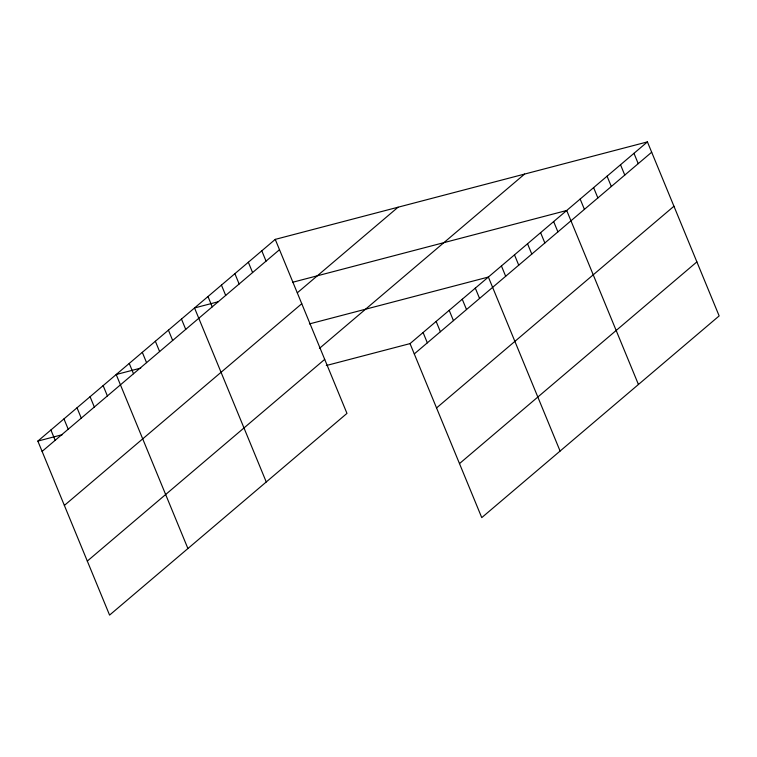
<?xml version="1.0" encoding="UTF-8"?>
<svg xmlns="http://www.w3.org/2000/svg" width="757" height="757" viewBox="0 0 757 757"><rect width="100%" height="100%" fill="white"/><g stroke="black" fill="none" stroke-linecap="round" stroke-linejoin="round"><path stroke-width="1.14" d="M275.245 239.382L346.971 413.388L109.576 615.1L37.85 441.085L275.245 239.382L647.424 141.9L719.15 315.915L481.755 517.618L410.029 343.612L647.424 141.9M42.099 451.409L279.503 249.696M297.331 292.798L398.068 207.21M64.364 505.43L301.769 303.718M319.416 348.409L524.61 174.063M87.31 561.079L324.706 359.376M414.278 353.926L651.682 152.214M436.543 407.947L673.948 206.235M459.49 463.596L696.885 261.894M217.978 301.816L194.53 307.957L266.256 481.972M292.789 282.229L566.709 210.484L638.435 384.49M140.755 368.091L116.19 374.526L187.916 548.541M309.433 323.911L488.369 277.043L560.095 451.058M37.85 441.085L62.415 434.66M326.286 365.536L410.029 343.612M633.978 153.33L638.227 163.644M620.522 164.761L624.771 175.075M607.067 176.192L611.325 186.506M593.62 187.622L597.869 197.937M580.165 199.053L584.413 209.367M553.651 221.574L557.909 231.888M540.602 232.664L544.851 242.988M527.544 243.763L531.793 254.078M514.486 254.854L518.734 265.177M501.427 265.953L505.676 276.267M475.311 288.133L479.569 298.457M462.253 299.233L466.511 309.547M449.194 310.323L453.452 320.646M436.146 321.422L440.394 331.736M423.087 332.512L427.336 342.826M261.799 250.813L266.048 261.127M248.343 262.244L252.592 272.558M234.888 273.674L239.146 283.989M221.441 285.105L225.69 295.419M207.986 296.526L212.234 306.85M181.472 319.057L185.73 329.371M168.423 330.147L172.672 340.47M155.365 341.246L159.613 351.56M142.307 352.336L146.555 362.65M129.248 363.436L133.497 373.75M103.132 385.616L107.39 395.939M90.074 396.715L94.332 407.029M77.025 407.805L81.273 418.129M63.966 418.905L68.215 429.219M50.908 429.995L55.157 440.309"/></g></svg>
